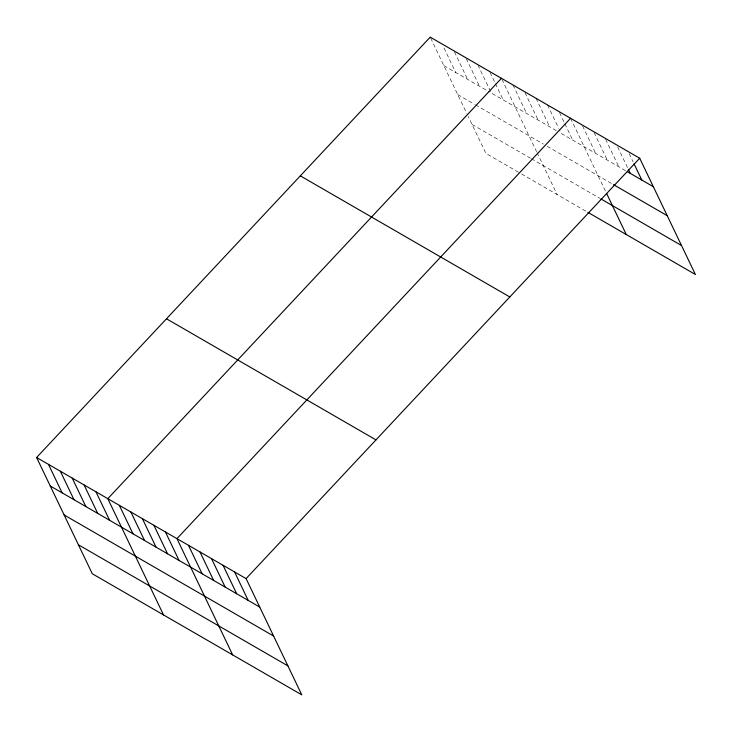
<?xml version="1.0" encoding="UTF-8"?>
<svg xmlns="http://www.w3.org/2000/svg" width="732" height="732" viewBox="0 0 732 732"><rect width="100%" height="100%" fill="white"/><g stroke="black" fill="none" stroke-linecap="round" stroke-linejoin="round"><path stroke-width="0.55" stroke-dasharray="3.66 2.75" d="M443.848 65.615L489.36 91.921M556.366 130.653L491.337 93.065L478.179 65.606M625.494 170.62L561.169 133.434L559.221 129.363M457.729 94.574L474.546 104.301M475.535 104.868L543.364 144.085M547.197 146.299L612.492 184.043M472.03 124.422L530.398 158.167M531.386 158.734L599.911 198.345M518.558 172.267L485.911 153.391L468.215 116.461M521.523 173.978L586.899 211.777M629.154 153.619L633.052 161.754M617.634 146.958L627.864 168.314M605.62 139.281L618.778 166.731M594.1 132.62L607.258 160.07M582.581 125.959L595.729 153.409M570.567 118.282L606.197 192.635M559.532 112.636L564.409 122.802M564.894 123.818L572.689 140.096M547.527 104.96L558.736 128.347M536.007 98.298L549.65 126.773M524.972 92.653L538.121 120.112M512.958 84.976L526.601 113.451M501.923 79.331L536.583 151.67M537.059 152.668L557.134 194.566M490.056 72.468L494.923 82.634M495.408 83.658L503.204 99.927M466.311 58.743L479.469 86.202M454.444 51.881L467.592 79.34M444.031 48.065L455.725 72.477M430.7 38.156L466.787 113.478"/><path stroke-width="1.1" d="M36.6 457.5L246.089 578.609L301.785 694.86L92.296 573.76L36.6 457.5L430.215 37.14L639.704 158.24L695.4 274.5L587.86 212.326M501.438 78.315L107.824 498.675L163.529 614.935M570.567 118.282L176.961 538.642L232.657 654.902M246.089 578.609L639.704 158.24M627.416 171.727L653.347 186.715M613.453 184.601L667.218 215.684M600.871 198.903L681.519 245.531M300.321 175.854L509.811 296.963M166.493 318.786L375.983 439.886M50.243 485.975L259.732 607.084M64.123 514.944L273.612 636.053M78.425 544.791L287.914 665.891M634.022 163.785L641.818 180.054M628.349 169.33L630.298 173.393M606.672 193.623L626.272 234.533M234.569 571.948L248.212 600.423M223.05 565.287L236.692 593.762M211.521 558.626L225.163 587.101M200.001 551.965L213.643 580.439M188.481 545.303L202.124 573.778M165.441 531.981L179.075 560.456M153.912 525.32L167.555 553.795M142.392 518.659L156.035 547.133M130.872 511.997L144.515 540.472M119.353 505.336L132.995 533.811M95.956 491.812L109.599 520.287M84.089 484.95L97.731 513.425M72.212 478.088L85.854 506.562M60.344 471.225L73.987 499.7M48.468 464.363L62.11 492.837"/></g></svg>
